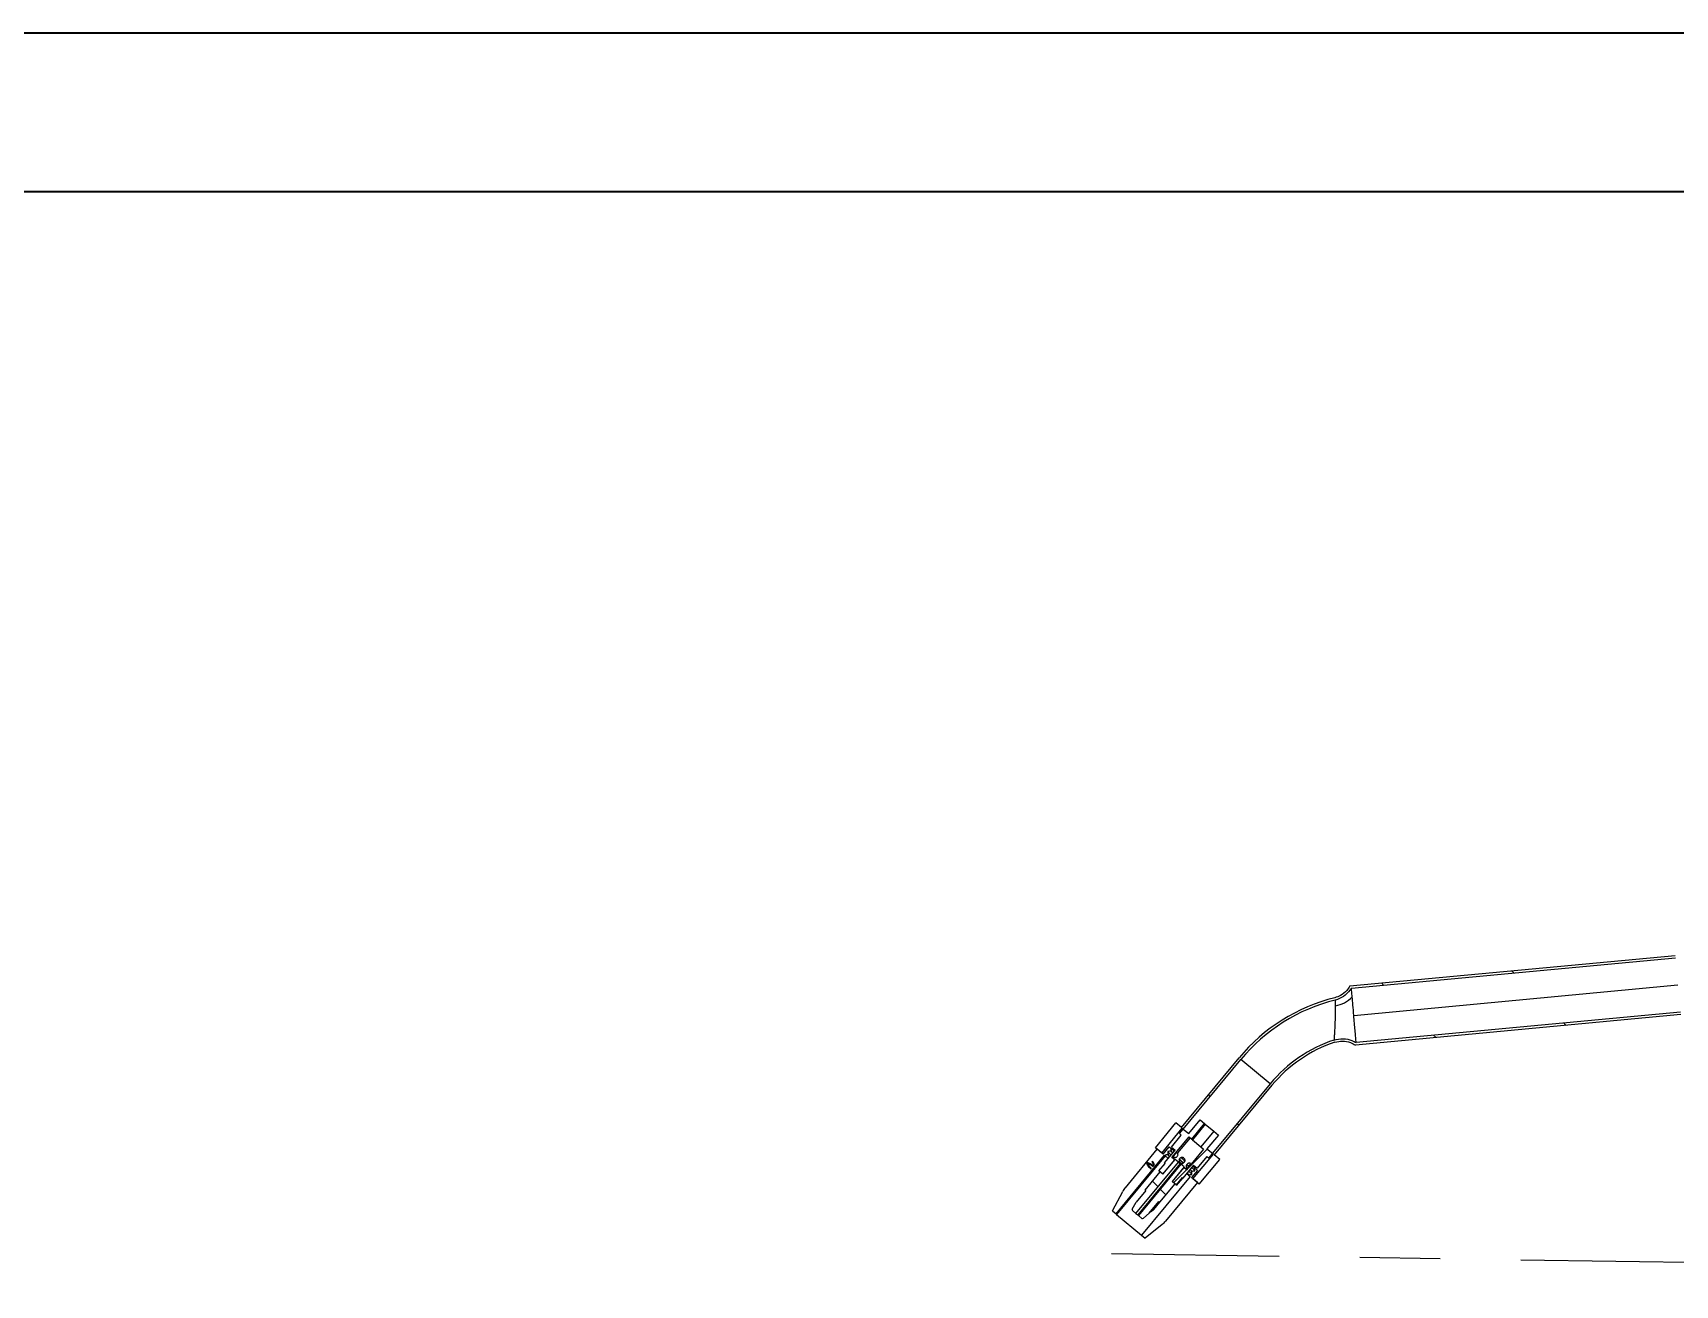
# Model space of a CAD drawing. Header units: millimetres. Extents: x -117 to 822, y -67 to 297.
# Drawn here: x 175.4 to 227.2, y 257.5 to 297 of the extents above; entities that cross this region are included whole.
import ezdxf

# ---------------------------------------------------------------- set-up
doc = ezdxf.new("R2010")
doc.units = ezdxf.units.MM
doc.linetypes.add('CENTERX2', pattern=[20.32, 12.7, -2.54, 2.54, -2.54])
doc.layers.add('KHUNGTEN', color=7, linetype='Continuous', lineweight=35)

msp = doc.modelspace()

# ---------------------------------------------------------------- hatches: boundary and pattern name
at = {"layer": 'KHUNGTEN', "linetype": 'Continuous', "lineweight": 18}
h = msp.add_hatch(dxfattribs=at)
h.set_pattern_fill('ANSI32', color=256, angle=90, style=0)
edge = h.paths.add_edge_path(flags=0)
edge.add_line((210.9774, 261.6769), (211.6234, 262.4565))
edge.add_line((211.6234, 262.4565), (211.6523, 262.4326))
edge.add_line((211.6523, 262.4326), (213.4707, 264.6271))
edge.add_arc((217.811, 261.0307), 5.6367, 103.95804, 140.35432, ccw=False)
edge.add_spline(control_points=[(216.4513, 266.5009), (216.7828, 266.5833), (216.959, 266.8759)], knot_values=[0, 0, 0, 0.9391245, 0.9391245, 0.9391245], weights=[1, 0.9194072, 0.9901878], degree=2, periodic=0)
edge.add_line((216.959, 266.8759), (227.1791, 267.8338))
edge.add_arc((227.1022, 268.6552), 0.825, 275.35432, 314.75489)
edge.add_line((227.683, 268.0693), (228.1783, 268.1157))
edge.add_line((228.1783, 268.1157), (228.1573, 268.3397))
edge.add_line((228.1573, 268.3397), (233.571, 268.8471))
edge.add_line((233.571, 268.8471), (233.5361, 269.2205))
edge.add_line((233.5361, 269.2205), (234.5815, 269.3185))
edge.add_line((234.5815, 269.3185), (234.564, 269.5052))
edge.add_line((234.564, 269.5052), (233.5186, 269.4072))
edge.add_line((233.5186, 269.4072), (233.5291, 269.2952))
edge.add_line((233.5291, 269.2952), (233.417, 269.2847))
edge.add_line((233.417, 269.2847), (233.438, 269.0607))
edge.add_line((233.438, 269.0607), (231.1979, 268.8507))
edge.add_line((231.1979, 268.8507), (231.2119, 268.7013))
edge.add_line((231.2119, 268.7013), (228.0756, 268.4074))
edge.add_line((228.0756, 268.4074), (228.0966, 268.1834))
edge.add_line((228.0966, 268.1834), (227.6486, 268.1414))
edge.add_arc((227.1022, 268.6552), 0.75, 275.35432, 316.76395, ccw=False)
edge.add_line((227.1721, 267.9084), (216.9132, 266.9469))
edge.add_spline(control_points=[(216.9132, 266.9469), (216.7559, 266.6539), (216.4333, 266.5737)], knot_values=[0, 0, 0, 1, 1, 1], weights=[1, 0.9141831, 1], degree=2, periodic=0)
edge.add_arc((217.811, 261.0307), 5.7117, 103.95804, 140.35432)
edge.add_line((213.413, 264.675), (211.5945, 262.4805))
edge.add_line((211.5945, 262.4805), (211.4213, 262.624))
edge.add_line((211.4213, 262.624), (210.7753, 261.8444))
edge.add_line((210.7753, 261.8444), (210.9774, 261.6769))
h = msp.add_hatch(dxfattribs=at)
h.set_pattern_fill('ANSI32', color=256, angle=90, style=0)
edge = h.paths.add_edge_path(flags=0)
edge.add_line((211.9592, 260.8634), (212.1613, 260.6959))
edge.add_line((212.1613, 260.6959), (212.8073, 261.4755))
edge.add_line((212.8073, 261.4755), (212.634, 261.6191))
edge.add_line((212.634, 261.6191), (214.4525, 263.8136))
edge.add_arc((217.811, 261.0307), 4.3617, 108.41484, 140.35432, ccw=False)
edge.add_spline(control_points=[(216.4331, 265.169), (216.7825, 265.2853), (217.0881, 265.0801)], knot_values=[0, 0, 0, 1, 1, 1], weights=[1, 0.8976645, 1], degree=2, periodic=0)
edge.add_line((217.0881, 265.0801), (227.3471, 266.0416))
edge.add_arc((227.4171, 265.2949), 0.75, 53.9447, 95.35432, ccw=False)
edge.add_line((227.8585, 265.9012), (228.3066, 265.9432))
edge.add_line((228.3066, 265.9432), (228.3276, 265.7192))
edge.add_line((228.3276, 265.7192), (231.4638, 266.0131))
edge.add_line((231.4638, 266.0131), (231.4778, 265.8638))
edge.add_line((231.4778, 265.8638), (233.718, 266.0737))
edge.add_line((233.718, 266.0737), (233.739, 265.8497))
edge.add_line((233.739, 265.8497), (233.851, 265.8602))
edge.add_line((233.851, 265.8602), (233.8615, 265.7482))
edge.add_line((233.8615, 265.7482), (234.9069, 265.8462))
edge.add_line((234.9069, 265.8462), (234.6221, 268.8853))
edge.add_line((234.6221, 268.8853), (233.5767, 268.7873))
edge.add_line((233.5767, 268.7873), (233.809, 266.3083))
edge.add_line((233.809, 266.3083), (228.3952, 265.8009))
edge.add_line((228.3952, 265.8009), (228.3742, 266.0249))
edge.add_line((228.3742, 266.0249), (227.879, 265.9785))
edge.add_arc((227.4171, 265.2949), 0.825, 55.95376, 95.35432)
edge.add_line((227.3401, 266.1163), (217.1071, 265.1572))
edge.add_spline(control_points=[(217.1071, 265.1572), (216.7777, 265.3628), (216.4094, 265.2402)], knot_values=[0.037527, 0.037527, 0.037527, 1, 1, 1], weights=[0.9926075, 0.9015049, 1], degree=2, periodic=0)
edge.add_arc((217.811, 261.0307), 4.4367, 108.41484, 140.35432)
edge.add_line((214.3947, 263.8615), (212.5763, 261.667))
edge.add_line((212.5763, 261.667), (212.6052, 261.643))
edge.add_line((212.6052, 261.643), (211.9592, 260.8634))
h = msp.add_hatch(dxfattribs=at)
h.set_pattern_fill('ANSI31', color=256, style=0)
h.paths.add_polyline_path([(211.5904, 262.2404), (211.2794, 261.865), (211.3949, 261.7693), (211.0599, 261.365), (211.0801, 261.3483), (210.8887, 261.1173), (211.0129, 261.0144), (211.3839, 261.4622), (211.2973, 261.534), (211.8354, 262.1834), (211.9221, 262.1117), (212.3288, 262.6025), (212.1844, 262.7222), (211.8255, 262.289), (211.6523, 262.4326), (211.5327, 262.2882)], flags=0)
h = msp.add_hatch(dxfattribs=at)
h.set_pattern_fill('ANSI31', color=256, style=0)
h.paths.add_polyline_path([(211.6374, 260.8865), (211.9724, 261.2908), (212.0879, 261.1951), (212.3989, 261.5704), (212.4567, 261.5226), (212.5763, 261.667), (212.403, 261.8105), (212.7619, 262.2436), (212.6176, 262.3633), (212.2108, 261.8724), (212.2974, 261.8006), (211.7593, 261.1512), (211.6727, 261.223), (211.3016, 260.7751), (211.4258, 260.6722), (211.6172, 260.9032)], flags=0)
h = msp.add_hatch(dxfattribs=at)
h.set_pattern_fill('ANSI32', color=256, style=0)
edge = h.paths.add_edge_path(flags=0)
edge.add_line((211.2121, 261.872), (211.0207, 261.641))
edge.add_line((211.0207, 261.641), (210.833, 261.7965))
edge.add_line((210.833, 261.7965), (209.8276, 260.5832))
edge.add_arc((210.4052, 260.1047), 0.75, 140.35432, 151.66426)
edge.add_line((209.745, 260.4607), (209.4172, 259.8528))
edge.add_line((209.4172, 259.8528), (209.5327, 259.7571))
edge.add_line((209.5327, 259.7571), (211.064, 261.6051))
edge.add_line((211.064, 261.6051), (211.0705, 261.5997))
edge.add_spline(control_points=[(211.0705, 261.5997), (211.0701, 261.6037), (211.0697, 261.6077), (211.0693, 261.6118)], knot_values=[0.0003686, 0.0003686, 0.0003686, 0.0003686, 0.0004169, 0.0004169, 0.0004169, 0.0004169], weights=[1, 1, 1, 1], degree=3, periodic=0)
edge.add_spline(control_points=[(211.0693, 261.6118), (211.086, 261.6131), (211.1028, 261.6145), (211.1195, 261.6159), (211.1285, 261.6166), (211.1374, 261.6174), (211.1464, 261.6181), (211.1554, 261.6188), (211.1643, 261.6196), (211.1733, 261.6203)], knot_values=[0, 0, 0, 0, 0.0002017, 0.0002017, 0.0002017, 0.0003096, 0.0003096, 0.0003096, 0.0004176, 0.0004176, 0.0004176, 0.0004176], weights=[1, 1, 1, 1, 1, 1, 1, 1, 1, 1], degree=3, periodic=0)
edge.add_spline(control_points=[(211.1733, 261.6203), (211.1735, 261.6203), (211.1736, 261.6204), (211.1738, 261.6204), (211.174, 261.6205), (211.1741, 261.6206), (211.1743, 261.6207), (211.1744, 261.6208), (211.1745, 261.6209), (211.1746, 261.621)], knot_values=[0, 0, 0, 0, 0.0000018, 0.0000018, 0.0000018, 0.0000044, 0.0000044, 0.0000044, 0.000006, 0.000006, 0.000006, 0.000006], weights=[1, 1, 1, 1, 1, 1, 1, 1, 1, 1], degree=3, periodic=0)
edge.add_line((211.1746, 261.621), (211.1756, 261.6222))
edge.add_spline(control_points=[(211.1756, 261.6222), (211.1757, 261.6223), (211.1758, 261.6225), (211.1759, 261.6226), (211.176, 261.6228), (211.176, 261.623), (211.176, 261.6232), (211.1761, 261.6233), (211.1761, 261.6235), (211.176, 261.6236)], knot_values=[0, 0, 0, 0, 0.0000019, 0.0000019, 0.0000019, 0.0000044, 0.0000044, 0.0000044, 0.000006, 0.000006, 0.000006, 0.000006], weights=[1, 1, 1, 1, 1, 1, 1, 1, 1, 1], degree=3, periodic=0)
edge.add_spline(control_points=[(211.176, 261.6236), (211.1742, 261.6403), (211.1725, 261.6569), (211.1707, 261.6736), (211.1697, 261.6825), (211.1688, 261.6915), (211.1678, 261.7004), (211.1669, 261.7094), (211.1659, 261.7183), (211.165, 261.7273)], knot_values=[0, 0, 0, 0, 0.000201, 0.000201, 0.000201, 0.0003089, 0.0003089, 0.0003089, 0.0004169, 0.0004169, 0.0004169, 0.0004169], weights=[1, 1, 1, 1, 1, 1, 1, 1, 1, 1], degree=3, periodic=0)
edge.add_spline(control_points=[(211.165, 261.7273), (211.1817, 261.7286), (211.1985, 261.73), (211.2152, 261.7314), (211.2242, 261.7321), (211.2331, 261.7329), (211.2421, 261.7336), (211.2511, 261.7343), (211.26, 261.7351), (211.269, 261.7358)], knot_values=[0, 0, 0, 0, 0.0002017, 0.0002017, 0.0002017, 0.0003096, 0.0003096, 0.0003096, 0.0004176, 0.0004176, 0.0004176, 0.0004176], weights=[1, 1, 1, 1, 1, 1, 1, 1, 1, 1], degree=3, periodic=0)
edge.add_spline(control_points=[(211.269, 261.7358), (211.2692, 261.7358), (211.2694, 261.7358), (211.2695, 261.7359), (211.2697, 261.736), (211.2699, 261.7361), (211.2701, 261.7362), (211.2702, 261.7363), (211.2703, 261.7364), (211.2703, 261.7365)], knot_values=[0, 0, 0, 0, 0.0000018, 0.0000018, 0.0000018, 0.0000044, 0.0000044, 0.0000044, 0.000006, 0.000006, 0.000006, 0.000006], weights=[1, 1, 1, 1, 1, 1, 1, 1, 1, 1], degree=3, periodic=0)
edge.add_line((211.2703, 261.7365), (211.2713, 261.7377))
edge.add_spline(control_points=[(211.2713, 261.7377), (211.2714, 261.7378), (211.2715, 261.738), (211.2716, 261.7381), (211.2717, 261.7383), (211.2717, 261.7385), (211.2717, 261.7387), (211.2717, 261.7389), (211.2717, 261.739), (211.2717, 261.7391)], knot_values=[0, 0, 0, 0, 0.0000019, 0.0000019, 0.0000019, 0.0000044, 0.0000044, 0.0000044, 0.000006, 0.000006, 0.000006, 0.000006], weights=[1, 1, 1, 1, 1, 1, 1, 1, 1, 1], degree=3, periodic=0)
edge.add_spline(control_points=[(211.2717, 261.7391), (211.27, 261.7558), (211.2682, 261.7724), (211.2664, 261.7891), (211.2654, 261.798), (211.2645, 261.807), (211.2635, 261.8159), (211.263, 261.8208), (211.2625, 261.8258), (211.262, 261.8307)], knot_values=[0, 0, 0, 0, 0.000201, 0.000201, 0.000201, 0.0003089, 0.0003089, 0.0003089, 0.0003683, 0.0003683, 0.0003683, 0.0003683], weights=[1, 1, 1, 1, 1, 1, 1, 1, 1, 1], degree=3, periodic=0)
edge.add_line((211.262, 261.8307), (211.2121, 261.872))
h.paths.add_polyline_path([(210.7267, 261.2862), (210.6676, 261.4047), (210.711, 261.3827), (210.747, 261.3107)], flags=0)
edge = h.paths.add_edge_path(flags=0)
edge.add_line((210.6477, 261.1908), (210.6346, 261.1751))
edge.add_spline(control_points=[(210.6346, 261.1751), (210.601, 261.2036), (210.5684, 261.2342), (210.5409, 261.2688), (210.5281, 261.2849), (210.5158, 261.302), (210.5083, 261.3211), (210.5059, 261.3271), (210.504, 261.3334), (210.5034, 261.3398), (210.503, 261.3431), (210.5031, 261.3466), (210.5039, 261.3498), (210.5048, 261.353), (210.5065, 261.3559), (210.5083, 261.3587)], knot_values=[0, 0, 0, 0, 0.0005305, 0.0005305, 0.0005305, 0.000777, 0.000777, 0.000777, 0.0008534, 0.0008534, 0.0008534, 0.0008932, 0.0008932, 0.0008932, 0.0009326, 0.0009326, 0.0009326, 0.0009326], weights=[1, 1, 1, 1, 1, 1, 1, 1, 1, 1, 1, 1, 1, 1, 1, 1], degree=3, periodic=0)
edge.add_spline(control_points=[(210.5083, 261.3587), (210.5103, 261.3608), (210.5125, 261.3628), (210.515, 261.364), (210.5177, 261.3654), (210.5207, 261.3662), (210.5238, 261.3666), (210.5321, 261.3678), (210.5407, 261.3665), (210.5489, 261.3644), (210.5555, 261.3628), (210.562, 261.3606), (210.5683, 261.3581), (210.5847, 261.3519), (210.6005, 261.3441), (210.6157, 261.3354), (210.6465, 261.3178), (210.6752, 261.2965), (210.7026, 261.274)], knot_values=[0, 0, 0, 0, 0.0000343, 0.0000343, 0.0000343, 0.0000707, 0.0000707, 0.0000707, 0.0001727, 0.0001727, 0.0001727, 0.0002548, 0.0002548, 0.0002548, 0.0004659, 0.0004659, 0.0004659, 0.0008941, 0.0008941, 0.0008941, 0.0008941], weights=[1, 1, 1, 1, 1, 1, 1, 1, 1, 1, 1, 1, 1, 1, 1, 1, 1, 1, 1], degree=3, periodic=0)
edge.add_spline(control_points=[(210.7026, 261.274), (210.7054, 261.2717), (210.7081, 261.2694), (210.7109, 261.2671)], knot_values=[0, 0, 0, 0, 0.0000432, 0.0000432, 0.0000432, 0.0000432], weights=[1, 1, 1, 1], degree=3, periodic=0)
edge.add_line((210.7109, 261.2671), (210.6979, 261.2515))
edge.add_spline(control_points=[(210.6979, 261.2515), (210.6832, 261.2634), (210.6682, 261.2751), (210.6524, 261.2856), (210.6364, 261.2963), (210.6196, 261.3061), (210.602, 261.3139), (210.5927, 261.318), (210.5831, 261.3217), (210.573, 261.3231), (210.5702, 261.3235), (210.5673, 261.3237), (210.5645, 261.3233), (210.5625, 261.323), (210.5605, 261.3225), (210.5587, 261.3216), (210.5573, 261.3209), (210.5561, 261.3197), (210.555, 261.3186)], knot_values=[0.0000085, 0.0000085, 0.0000085, 0.0000085, 0.0002363, 0.0002363, 0.0002363, 0.0004679, 0.0004679, 0.0004679, 0.0005897, 0.0005897, 0.0005897, 0.0006237, 0.0006237, 0.0006237, 0.0006476, 0.0006476, 0.0006476, 0.0006664, 0.0006664, 0.0006664, 0.0006664], weights=[1, 1, 1, 1, 1, 1, 1, 1, 1, 1, 1, 1, 1, 1, 1, 1, 1, 1, 1], degree=3, periodic=0)
edge.add_spline(control_points=[(210.555, 261.3186), (210.5543, 261.3176), (210.5536, 261.3165), (210.5531, 261.3154), (210.5526, 261.3141), (210.5523, 261.3126), (210.5522, 261.3112), (210.5519, 261.3081), (210.5524, 261.305), (210.5532, 261.3021), (210.554, 261.2992), (210.5551, 261.2963), (210.5563, 261.2936), (210.5656, 261.273), (210.5807, 261.2553), (210.596, 261.2388), (210.6113, 261.2223), (210.628, 261.2073), (210.6451, 261.1928)], knot_values=[0, 0, 0, 0, 0.0000149, 0.0000149, 0.0000149, 0.0000323, 0.0000323, 0.0000323, 0.0000696, 0.0000696, 0.0000696, 0.0001062, 0.0001062, 0.0001062, 0.0003843, 0.0003843, 0.0003843, 0.0006593, 0.0006593, 0.0006593, 0.0006593], weights=[1, 1, 1, 1, 1, 1, 1, 1, 1, 1, 1, 1, 1, 1, 1, 1, 1, 1, 1], degree=3, periodic=0)
edge.add_spline(control_points=[(210.6451, 261.1928), (210.646, 261.1921), (210.6468, 261.1915), (210.6477, 261.1908)], knot_values=[0, 0, 0, 0, 0.0000129, 0.0000129, 0.0000129, 0.0000129], weights=[1, 1, 1, 1], degree=3, periodic=0)
h = msp.add_hatch(dxfattribs=at)
h.set_pattern_fill('ANSI31', color=256, angle=90, style=0)
edge = h.paths.add_edge_path(flags=0)
edge.add_line((210.0514, 259.8631), (210.1625, 259.771))
edge.add_line((210.1625, 259.771), (211.5024, 261.388))
edge.add_line((211.5024, 261.388), (211.3957, 261.4764))
edge.add_line((211.3957, 261.4764), (211.0129, 261.0144))
edge.add_line((211.0129, 261.0144), (210.9262, 261.0862))
edge.add_line((210.9262, 261.0862), (210.4477, 260.5087))
edge.add_line((210.4477, 260.5087), (210.4706, 260.4897))
edge.add_line((210.4706, 260.4897), (210.1655, 260.1216))
edge.add_line((210.1655, 260.1216), (210.0429, 259.9108))
edge.add_arc((210.0753, 259.8919), 0.0375, 149.81665, 230.35432)
h = msp.add_hatch(dxfattribs=at)
h.set_pattern_fill('ANSI31', color=256, angle=90, style=0)
edge = h.paths.add_edge_path(flags=0)
edge.add_line((210.9097, 260.1259), (211.3882, 260.7034))
edge.add_line((211.3882, 260.7034), (211.3016, 260.7751))
edge.add_line((211.3016, 260.7751), (211.6844, 261.2371))
edge.add_line((211.6844, 261.2371), (211.5778, 261.3255))
edge.add_line((211.5778, 261.3255), (210.2379, 259.7085))
edge.add_line((210.2379, 259.7085), (210.349, 259.6165))
edge.add_arc((210.3729, 259.6453), 0.0375, 230.35432, 310.892)
edge.add_line((210.3974, 259.617), (210.5818, 259.7767))
edge.add_line((210.5818, 259.7767), (210.8869, 260.1448))
edge.add_line((210.8869, 260.1448), (210.9097, 260.1259))
h = msp.add_hatch(dxfattribs=at)
h.set_pattern_fill('ANSI32', color=256, style=0)
edge = h.paths.add_edge_path(flags=0)
edge.add_line((211.9158, 260.8993), (212.1073, 261.1303))
edge.add_line((212.1073, 261.1303), (212.0117, 261.2095))
edge.add_spline(control_points=[(212.0117, 261.2095), (212.0131, 261.1958), (212.0146, 261.1821), (212.016, 261.1685), (212.0169, 261.1595), (212.0179, 261.1506), (212.0188, 261.1416), (212.0198, 261.1327), (212.0207, 261.1237), (212.0216, 261.1148)], knot_values=[0.000037, 0.000037, 0.000037, 0.000037, 0.0002017, 0.0002017, 0.0002017, 0.0003096, 0.0003096, 0.0003096, 0.0004176, 0.0004176, 0.0004176, 0.0004176], weights=[1, 1, 1, 1, 1, 1, 1, 1, 1, 1], degree=3, periodic=0)
edge.add_spline(control_points=[(212.0216, 261.1148), (212.0049, 261.1135), (211.9882, 261.1121), (211.9716, 261.1108), (211.9626, 261.11), (211.9536, 261.1093), (211.9447, 261.1086), (211.9357, 261.1079), (211.9267, 261.1071), (211.9178, 261.1064)], knot_values=[0, 0, 0, 0, 0.000201, 0.000201, 0.000201, 0.0003089, 0.0003089, 0.0003089, 0.0004169, 0.0004169, 0.0004169, 0.0004169], weights=[1, 1, 1, 1, 1, 1, 1, 1, 1, 1], degree=3, periodic=0)
edge.add_spline(control_points=[(211.9178, 261.1064), (211.9176, 261.1064), (211.9174, 261.1064), (211.9173, 261.1063), (211.9171, 261.1063), (211.9169, 261.1061), (211.9167, 261.106), (211.9166, 261.1059), (211.9165, 261.1058), (211.9165, 261.1057)], knot_values=[0.0000003, 0.0000003, 0.0000003, 0.0000003, 0.0000019, 0.0000019, 0.0000019, 0.0000044, 0.0000044, 0.0000044, 0.000006, 0.000006, 0.000006, 0.000006], weights=[1, 1, 1, 1, 1, 1, 1, 1, 1, 1], degree=3, periodic=0)
edge.add_line((211.9165, 261.1057), (211.9155, 261.1045))
edge.add_spline(control_points=[(211.9155, 261.1045), (211.9153, 261.1044), (211.9153, 261.1043), (211.9152, 261.1041), (211.9151, 261.1039), (211.915, 261.1037), (211.915, 261.1035), (211.915, 261.1034), (211.915, 261.1033), (211.915, 261.1031)], knot_values=[0, 0, 0, 0, 0.0000018, 0.0000018, 0.0000018, 0.0000044, 0.0000044, 0.0000044, 0.000006, 0.000006, 0.000006, 0.000006], weights=[1, 1, 1, 1, 1, 1, 1, 1, 1, 1], degree=3, periodic=0)
edge.add_spline(control_points=[(211.915, 261.1031), (211.9168, 261.0864), (211.9185, 261.0697), (211.9203, 261.053), (211.9212, 261.044), (211.9222, 261.0351), (211.9231, 261.0261), (211.924, 261.0172), (211.925, 261.0082), (211.9259, 260.9993)], knot_values=[0, 0, 0, 0, 0.0002017, 0.0002017, 0.0002017, 0.0003096, 0.0003096, 0.0003096, 0.0004176, 0.0004176, 0.0004176, 0.0004176], weights=[1, 1, 1, 1, 1, 1, 1, 1, 1, 1], degree=3, periodic=0)
edge.add_spline(control_points=[(211.9259, 260.9993), (211.9092, 260.998), (211.8925, 260.9966), (211.8758, 260.9953), (211.8669, 260.9945), (211.8579, 260.9938), (211.8489, 260.9931), (211.84, 260.9924), (211.831, 260.9916), (211.8221, 260.9909)], knot_values=[0, 0, 0, 0, 0.000201, 0.000201, 0.000201, 0.0003089, 0.0003089, 0.0003089, 0.0004169, 0.0004169, 0.0004169, 0.0004169], weights=[1, 1, 1, 1, 1, 1, 1, 1, 1, 1], degree=3, periodic=0)
edge.add_spline(control_points=[(211.8221, 260.9909), (211.8219, 260.9909), (211.8217, 260.9909), (211.8216, 260.9908), (211.8214, 260.9907), (211.8212, 260.9906), (211.821, 260.9905), (211.8209, 260.9904), (211.8208, 260.9903), (211.8208, 260.9902)], knot_values=[0, 0, 0, 0, 0.0000019, 0.0000019, 0.0000019, 0.0000044, 0.0000044, 0.0000044, 0.000006, 0.000006, 0.000006, 0.000006], weights=[1, 1, 1, 1, 1, 1, 1, 1, 1, 1], degree=3, periodic=0)
edge.add_line((211.8208, 260.9902), (211.8198, 260.989))
edge.add_spline(control_points=[(211.8198, 260.989), (211.8196, 260.9889), (211.8196, 260.9888), (211.8195, 260.9886), (211.8194, 260.9884), (211.8193, 260.9882), (211.8193, 260.988), (211.8193, 260.9879), (211.8193, 260.9878), (211.8193, 260.9876)], knot_values=[0, 0, 0, 0, 0.0000018, 0.0000018, 0.0000018, 0.0000044, 0.0000044, 0.0000044, 0.000006, 0.000006, 0.000006, 0.000006], weights=[1, 1, 1, 1, 1, 1, 1, 1, 1, 1], degree=3, periodic=0)
edge.add_spline(control_points=[(211.8193, 260.9876), (211.8196, 260.9846), (211.82, 260.9815), (211.8203, 260.9784)], knot_values=[0, 0, 0, 0, 0.000037, 0.000037, 0.000037, 0.000037], weights=[1, 1, 1, 1], degree=3, periodic=0)
edge.add_line((211.8203, 260.9784), (211.8725, 260.9352))
edge.add_line((211.8725, 260.9352), (210.3412, 259.0872))
edge.add_line((210.3412, 259.0872), (210.4567, 258.9915))
edge.add_line((210.4567, 258.9915), (210.9931, 259.4265))
edge.add_arc((210.5207, 260.009), 0.75, 309.04439, 320.35432)
edge.add_line((211.0982, 259.5304), (212.1035, 260.7438))
edge.add_line((212.1035, 260.7438), (211.9158, 260.8993))

# ---------------------------------------------------------------- linework, layer by layer
at = {"color": 7, "linetype": 'Continuous', "lineweight": 25}
for p, q in [((216.9132, 266.9469), (227.1721, 267.9084)), ((216.9589, 266.8759), (227.1791, 267.8338)), ((217.0343, 266.0167), (227.2596, 266.975)), ((227.3471, 266.0416), (217.0881, 265.0801)), ((227.3401, 266.1163), (217.1071, 265.1572)), ((211.5945, 262.4805), (213.413, 264.675)), ((211.6523, 262.4326), (213.4707, 264.6271)), ((214.3947, 263.8615), (213.4707, 264.6271)), ((214.3947, 263.8615), (212.5763, 261.667)), ((214.4525, 263.8136), (212.634, 261.6191)), ((211.8255, 262.289), (212.1844, 262.7222)), ((212.1844, 262.7222), (212.3288, 262.6025)), ((210.7753, 261.8444), (211.4213, 262.624)), ((210.9774, 261.6769), (211.6234, 262.4565)), ((211.2794, 261.865), (211.5904, 262.2404)), ((211.2973, 261.534), (211.8354, 262.1834)), ((211.5945, 262.4805), (211.4213, 262.624)), ((211.5327, 262.2882), (211.6523, 262.4326)), ((211.5327, 262.2882), (211.5904, 262.2404)), ((211.6234, 262.4565), (211.6523, 262.4326)), ((211.6523, 262.4326), (211.8255, 262.289)), ((211.8354, 262.1834), (211.9221, 262.1117)), ((211.9221, 262.1117), (212.3288, 262.6025)), ((212.349, 262.5858), (211.9423, 262.0949)), ((212.6176, 262.3633), (212.2108, 261.8724)), ((212.3288, 262.6025), (212.349, 262.5858)), ((212.349, 262.5858), (212.6176, 262.3633)), ((212.7619, 262.2436), (212.403, 261.8105)), ((212.6176, 262.3633), (212.7619, 262.2436)), ((209.8276, 260.5832), (210.833, 261.7965)), ((210.9774, 261.6769), (210.7753, 261.8444)), ((211.0207, 261.641), (210.833, 261.7965)), ((211.0207, 261.641), (211.2121, 261.872)), ((211.0599, 261.365), (211.3949, 261.7693)), ((211.2121, 261.872), (211.262, 261.8307)), ((211.2806, 261.8153), (211.262, 261.8307)), ((211.2703, 261.7365), (211.2713, 261.7377)), ((211.2703, 261.7365), (211.2806, 261.7189)), ((211.2816, 261.7201), (211.2713, 261.7377)), ((211.2794, 261.865), (211.3949, 261.7693)), ((211.2816, 261.7201), (211.2806, 261.7189)), ((211.8678, 262.1567), (211.475, 261.6827)), ((212.2974, 261.8006), (211.7593, 261.1512)), ((211.9221, 262.1117), (211.9423, 262.0949)), ((211.9423, 262.0949), (212.2108, 261.8724)), ((211.9592, 260.8634), (212.6052, 261.643)), ((212.2108, 261.8724), (212.2974, 261.8006)), ((212.403, 261.8105), (212.5763, 261.667)), ((212.5763, 261.667), (212.4567, 261.5226)), ((212.5763, 261.667), (212.6052, 261.643)), ((209.5327, 259.7571), (211.064, 261.6051)), ((211.0813, 261.5908), (209.55, 259.7428)), ((210.1625, 259.771), (211.5024, 261.388)), ((211.5593, 261.3408), (210.2194, 259.7238)), ((211.5778, 261.3255), (210.2379, 259.7085)), ((210.555, 261.3186), (210.5078, 261.3577)), ((210.6451, 261.1928), (210.5275, 261.2903)), ((210.698, 261.2515), (210.5705, 261.3571)), ((210.6346, 261.1751), (210.6477, 261.1908)), ((210.6477, 261.1908), (210.6451, 261.1928)), ((210.711, 261.3827), (210.6676, 261.4047)), ((210.6676, 261.4047), (210.7267, 261.2862)), ((210.7099, 261.2655), (210.6825, 261.2883)), ((210.6979, 261.2515), (210.7109, 261.2671)), ((210.7109, 261.2671), (210.7026, 261.274)), ((210.747, 261.3107), (210.711, 261.3827)), ((210.7267, 261.2862), (210.747, 261.3107)), ((210.8887, 261.1173), (211.0801, 261.3483)), ((211.0129, 261.0144), (211.3957, 261.4764)), ((211.0129, 261.0144), (211.3839, 261.4622)), ((211.0801, 261.3483), (211.0599, 261.365)), ((211.064, 261.6051), (211.0705, 261.5997)), ((211.0693, 261.6118), (211.0705, 261.5997)), ((211.0693, 261.6118), (211.0882, 261.5854)), ((211.0705, 261.5997), (211.0881, 261.5852)), ((211.0882, 261.5852), (211.0905, 261.5832)), ((211.1746, 261.621), (211.1756, 261.6222)), ((211.1746, 261.621), (211.1849, 261.6034)), ((211.1859, 261.6046), (211.1756, 261.6222)), ((211.1859, 261.6046), (211.1849, 261.6034)), ((211.3839, 261.4622), (211.2973, 261.534)), ((211.6844, 261.2371), (211.3016, 260.7751)), ((211.6727, 261.223), (211.3016, 260.7751)), ((211.3554, 261.5383), (211.3296, 261.5072)), ((211.5024, 261.388), (211.3957, 261.4764)), ((211.5024, 261.388), (211.5593, 261.3408)), ((211.5443, 261.5036), (211.545, 261.503)), ((211.5593, 261.3408), (211.5778, 261.3255)), ((211.6844, 261.2371), (211.5778, 261.3255)), ((211.9724, 261.2908), (211.6374, 260.8865)), ((211.7593, 261.1512), (211.6727, 261.223)), ((211.7699, 261.3167), (211.8223, 261.2732)), ((212.1073, 261.1303), (211.9158, 260.8993)), ((211.9724, 261.2908), (212.0879, 261.1951)), ((212.0117, 261.2095), (212.1073, 261.1303)), ((212.3989, 261.5704), (212.0879, 261.1951)), ((212.1613, 260.6959), (212.8073, 261.4755)), ((212.3989, 261.5704), (212.4567, 261.5226)), ((212.8073, 261.4755), (212.634, 261.6191)), ((211.8725, 260.9352), (210.3412, 259.0872)), ((210.4477, 260.5087), (210.9262, 261.0862)), ((211.0129, 261.0144), (210.8887, 261.1173)), ((211.3882, 260.7034), (210.9097, 260.1259)), ((211.0129, 261.0144), (210.9262, 261.0862)), ((212.1035, 260.7438), (211.0982, 259.5304)), ((211.3882, 260.7034), (211.3016, 260.7751)), ((211.4258, 260.6722), (211.3016, 260.7751)), ((211.6172, 260.9032), (211.4258, 260.6722)), ((211.4443, 260.6569), (211.4258, 260.6722)), ((211.4443, 260.6569), (211.6357, 260.8879)), ((211.6374, 260.8865), (211.6172, 260.9032)), ((211.8203, 260.9784), (211.8193, 260.9876)), ((211.8208, 260.9902), (211.8198, 260.989)), ((211.8203, 260.9784), (211.8725, 260.9352)), ((211.9165, 261.1057), (211.9155, 261.1045)), ((212.1035, 260.7438), (211.9158, 260.8993)), ((212.1613, 260.6959), (211.9592, 260.8634)), ((209.4172, 259.8528), (209.745, 260.4607)), ((210.0429, 259.9108), (210.1655, 260.1216)), ((210.4706, 260.4897), (210.1655, 260.1216)), ((210.4706, 260.4897), (210.4477, 260.5087)), ((210.5818, 259.7767), (210.8869, 260.1448)), ((210.7149, 259.8976), (210.9063, 260.1286)), ((210.9075, 260.1277), (210.716, 259.8967)), ((210.8869, 260.1448), (210.9097, 260.1259)), ((209.4172, 259.8528), (209.5327, 259.7571)), ((209.5327, 259.7571), (209.55, 259.7428)), ((209.55, 259.7428), (210.3412, 259.0872)), ((210.0514, 259.8631), (210.1625, 259.771)), ((210.1625, 259.771), (210.2194, 259.7238)), ((210.2194, 259.7238), (210.2379, 259.7085)), ((210.2379, 259.7085), (210.349, 259.6165)), ((210.5818, 259.7767), (210.3974, 259.617)), ((210.652, 259.8388), (210.5818, 259.7767)), ((210.652, 259.8388), (210.7149, 259.8976)), ((210.7149, 259.8976), (210.716, 259.8967)), ((210.3412, 259.0872), (210.4567, 258.9915)), ((210.9931, 259.4265), (210.4567, 258.9915))]:
    msp.add_line(p, q, dxfattribs=at)
at = {"color": 8, "linetype": 'Continuous', "lineweight": 25}
for p, q in [((211.2806, 261.7189), (211.3195, 261.6784)), ((211.3206, 261.6796), (211.2816, 261.7201)), ((211.1849, 261.6034), (211.2238, 261.5629)), ((211.2249, 261.5641), (211.1859, 261.6046))]:
    msp.add_line(p, q, dxfattribs=at)
at = {"color": 7, "linetype": 'CENTERX2'}
msp.add_line((275.6351, 257.5101), (209.3924, 258.4938), dxfattribs=at)
at = {"color": 7, "linetype": 'Continuous', "lineweight": 25, "flags": 128}
for points in [[(211.165, 261.7273), (211.1678, 261.7004), (211.1707, 261.6736), (211.176, 261.6236)], [(211.262, 261.8307), (211.2635, 261.8159), (211.2664, 261.7891), (211.2717, 261.7391)], [(212.0216, 261.1148), (212.0188, 261.1416), (212.016, 261.1685), (212.0117, 261.2094)], [(211.8221, 260.9909), (211.8489, 260.9931), (211.8758, 260.9953), (211.9259, 260.9993)], [(211.9259, 260.9993), (211.9231, 261.0261), (211.9203, 261.053), (211.915, 261.1031)], [(211.9178, 261.1064), (211.9447, 261.1086), (211.9716, 261.1108), (212.0216, 261.1148)]]:
    msp.add_lwpolyline(points, dxfattribs=at)
at = {"color": 7, "linetype": 'Continuous', "lineweight": 25}
for centre, radius, start, end in [((217.811, 261.0307), 5.7117, 103.95804, 140.35432), ((217.811, 261.0307), 5.6367, 103.95804, 140.35432), ((216.2902, 267.2732), 0.9668, 279.56204, 315.81306), ((217.811, 261.0307), 4.4367, 108.41484, 140.35432), ((217.811, 261.0307), 4.3617, 108.41484, 140.35432), ((210.4052, 260.1047), 0.75, 140.35432, 151.66426), ((210.0753, 259.8919), 0.0375, 149.81665, 230.35432), ((210.3729, 259.6453), 0.0375, 230.35432, 310.892), ((210.5207, 260.009), 0.75, 309.04439, 320.35432)]:
    msp.add_arc(centre, radius, start, end, dxfattribs=at)
for points, knots in [([(216.9132, 266.9469), (216.8821, 266.8977), (216.8061, 266.7774), (216.6386, 266.6425), (216.496, 266.5947), (216.4333, 266.5737)], [0, 0, 0, 0, 0.279268, 0.6829731, 1, 1, 1, 1]), ([(216.959, 266.8759), (216.8987, 266.7961), (216.7821, 266.6419), (216.5853, 266.5382), (216.4739, 266.5072), (216.4513, 266.5009)], [0, 0, 0, 0, 0.4612597, 0.8909542, 1, 1, 1, 1]), ([(216.9834, 266.5993), (216.9786, 266.6546), (216.9687, 266.766), (216.9605, 266.8589), (216.9594, 266.8705), (216.9589, 266.8759)], [0, 0, 0, 0, 0.3460701, 0.6968738, 1, 1, 1, 1]), ([(216.4508, 266.3198), (216.4504, 266.2739), (216.4495, 266.1792), (216.4465, 266.0025), (216.4414, 265.8173), (216.4344, 265.6381), (216.4261, 265.4767), (216.4177, 265.3474), (216.4109, 265.2578), (216.4099, 265.2461), (216.4094, 265.2402)], [0, 0, 0, 0, 0.1215643, 0.2502655, 0.3753625, 0.500416, 0.6253695, 0.7502766, 0.8751598, 1, 1, 1, 1]), ([(216.4513, 266.5009), (216.4513, 266.4986), (216.4513, 266.4938), (216.4513, 266.4468), (216.451, 266.3707), (216.4508, 266.3198)], [0, 0, 0, 0, 0.2482962, 0.4977943, 1, 1, 1, 1]), ([(217.0343, 266.0167), (217.0245, 266.1291), (217.0058, 266.345), (216.9907, 266.517), (216.9834, 266.5993)], [0, 0, 0, 0, 0.5210777, 1, 1, 1, 1]), ([(217.1071, 265.1572), (217.107, 265.159), (217.1065, 265.1641), (217.1017, 265.2218), (217.0909, 265.3509), (217.0752, 265.5389), (217.0557, 265.7684), (217.0414, 265.9339), (217.0343, 266.0167)], [0, 0, 0, 0, 0.0911419, 0.2647223, 0.4438402, 0.6322606, 0.8161306, 1, 1, 1, 1]), ([(216.4094, 265.2402), (216.5074, 265.2616), (216.6964, 265.3028), (216.9399, 265.249), (217.0639, 265.1809), (217.107, 265.1573)], [0, 0, 0, 0, 0.4125709, 0.796011, 1, 1, 1, 1]), ([(216.4331, 265.169), (216.5156, 265.1876), (216.6806, 265.2248), (216.9118, 265.1808), (217.0365, 265.1096), (217.0881, 265.0801)], [0, 0, 0, 0, 0.369404, 0.738808, 1, 1, 1, 1]), ([(211.269, 261.7358), (211.26, 261.7351), (211.2421, 261.7336), (211.2074, 261.7307), (211.1817, 261.7286), (211.165, 261.7273)], [0, 0, 0, 0, 0.2584947, 0.5169895, 1, 1, 1, 1]), ([(211.165, 261.7273), (211.1688, 261.7205), (211.1768, 261.7063), (211.2225, 261.6602), (211.2662, 261.6197), (211.2689, 261.6172)], [0, 0, 0, 0, 0.45614239, 0.96679491, 1, 1, 1, 1]), ([(211.2703, 261.7365), (211.2702, 261.7364), (211.27, 261.7361), (211.2696, 261.7359), (211.2692, 261.7358), (211.269, 261.7358)], [0, 0, 0, 0, 0.26744528, 0.69066605, 1, 1, 1, 1]), ([(211.2717, 261.7391), (211.2717, 261.739), (211.2718, 261.7386), (211.2716, 261.7381), (211.2714, 261.7378), (211.2713, 261.7377)], [0, 0, 0, 0, 0.2675965, 0.689537, 1, 1, 1, 1]), ([(211.2806, 261.8153), (211.2992, 261.7958), (211.3187, 261.7752), (211.3623, 261.7348), (211.3646, 261.7327)], [0, 0, 0, 0, 0.94716741, 1, 1, 1, 1]), ([(211.475, 261.6827), (211.4704, 261.6851), (211.463, 261.6891), (211.4493, 261.6862), (211.4365, 261.6797), (211.4226, 261.6692), (211.4063, 261.6539), (211.3882, 261.6329), (211.371, 261.6113), (211.359, 261.5924), (211.3512, 261.5768), (211.3472, 261.563), (211.3469, 261.5489), (211.3521, 261.5424), (211.3554, 261.5383)], [0, 0, 0, 0, 0.1082741, 0.1749575, 0.2499575, 0.3264936, 0.3937032, 0.4999975, 0.6062395, 0.6734232, 0.7499336, 0.8249792, 0.8916961, 1, 1, 1, 1]), ([(211.3709, 261.7404), (211.3667, 261.7439), (211.3567, 261.7522), (211.3512, 261.7568), (211.348, 261.7594)], [0, 0, 0, 0, 0.4187798, 1, 1, 1, 1]), ([(211.3554, 261.5383), (211.3606, 261.5354), (211.3689, 261.5307), (211.3867, 261.5303), (211.4038, 261.5332), (211.422, 261.5401), (211.4423, 261.5521), (211.4632, 261.5707), (211.4776, 261.5947), (211.4857, 261.6169), (211.4891, 261.6361), (211.4888, 261.6535), (211.4851, 261.6709), (211.4789, 261.6782), (211.475, 261.6827)], [0, 0, 0, 0, 0.1083088, 0.1750335, 0.2500906, 0.3265252, 0.3936544, 0.4998518, 0.6062099, 0.6734999, 0.7501487, 0.8251021, 0.8917522, 1, 1, 1, 1]), ([(210.4854, 261.3763), (210.4836, 261.3741), (210.4801, 261.3699), (210.4753, 261.3639), (210.471, 261.3584), (210.4663, 261.3522), (210.4622, 261.3462), (210.4623, 261.3449), (210.4623, 261.3443)], [0, 0, 0, 0, 0.1280928, 0.2502279, 0.3724758, 0.500891, 0.75034, 1, 1, 1, 1]), ([(210.5128, 261.4049), (210.512, 261.4048), (210.5107, 261.4046), (210.5057, 261.3997), (210.5005, 261.394), (210.4959, 261.3887), (210.4908, 261.3827), (210.4872, 261.3785), (210.4854, 261.3763)], [0, 0, 0, 0, 0.2591102, 0.4971104, 0.6284597, 0.7517927, 0.8734438, 1, 1, 1, 1]), ([(210.5083, 261.3587), (210.5065, 261.3558), (210.5031, 261.35), (210.503, 261.3365), (210.512, 261.3073), (210.5538, 261.2481), (210.6019, 261.2047), (210.6347, 261.175)], [0, 0, 0, 0, 0.0425253, 0.0855869, 0.1681729, 0.4320739, 1, 1, 1, 1]), ([(210.7026, 261.274), (210.6745, 261.2958), (210.6326, 261.3284), (210.5785, 261.355), (210.5476, 261.3654), (210.5291, 261.3683), (210.5148, 261.3648), (210.5104, 261.3607), (210.5083, 261.3587)], [0, 0, 0, 0, 0.47852167, 0.71495354, 0.80701374, 0.920376, 0.96145315, 1, 1, 1, 1]), ([(210.6451, 261.1928), (210.6285, 261.2077), (210.595, 261.2375), (210.5632, 261.2752), (210.5529, 261.302), (210.5517, 261.3096), (210.5528, 261.3153), (210.5543, 261.3176), (210.555, 261.3186)], [0, 0, 0, 0, 0.4172855, 0.8370986, 0.8933548, 0.9500913, 0.9769117, 1, 1, 1, 1]), ([(210.555, 261.3186), (210.5562, 261.3197), (210.5588, 261.3222), (210.5654, 261.3237), (210.5803, 261.3229), (210.6109, 261.3109), (210.6529, 261.287), (210.683, 261.2632), (210.698, 261.2515)], [0, 0, 0, 0, 0.02882323, 0.06542033, 0.11748067, 0.30202701, 0.65362511, 1, 1, 1, 1]), ([(211.1733, 261.6203), (211.1643, 261.6196), (211.1464, 261.6181), (211.1117, 261.6152), (211.086, 261.6131), (211.0693, 261.6118)], [0, 0, 0, 0, 0.2584947, 0.5169895, 1, 1, 1, 1]), ([(211.0905, 261.5832), (211.1113, 261.5659), (211.1338, 261.5473), (211.1762, 261.5122), (211.1795, 261.5094)], [0, 0, 0, 0, 0.921843, 1, 1, 1, 1]), ([(211.1746, 261.621), (211.1745, 261.6209), (211.1743, 261.6207), (211.1738, 261.6204), (211.1735, 261.6204), (211.1733, 261.6203)], [0, 0, 0, 0, 0.2674348, 0.6906001, 1, 1, 1, 1]), ([(211.176, 261.6236), (211.176, 261.6235), (211.1761, 261.6231), (211.1759, 261.6226), (211.1757, 261.6223), (211.1756, 261.6222)], [0, 0, 0, 0, 0.2676069, 0.6895631, 1, 1, 1, 1]), ([(211.5443, 261.5036), (211.5384, 261.4948), (211.5287, 261.4806), (211.5229, 261.4565), (211.5223, 261.435), (211.5268, 261.414), (211.5371, 261.3917), (211.5556, 261.37), (211.5803, 261.3559), (211.6041, 261.35), (211.6255, 261.3495), (211.6464, 261.3541), (211.669, 261.3643), (211.6812, 261.3765), (211.6887, 261.3839)], [0, 0, 0, 0, 0.1062647, 0.1734556, 0.2499706, 0.3249901, 0.3916928, 0.5000045, 0.6082531, 0.6749297, 0.7499268, 0.8264888, 0.8937126, 1, 1, 1, 1]), ([(211.545, 261.503), (211.5414, 261.4981), (211.5341, 261.4881), (211.5249, 261.4652), (211.5214, 261.4343), (211.5305, 261.4041), (211.5442, 261.3839), (211.5524, 261.3743), (211.5575, 261.3709), (211.5575, 261.3709)], [0, 0, 0, 0, 0.1238799, 0.2500029, 0.4996629, 0.7490675, 0.8752417, 0.9998089, 1, 1, 1, 1]), ([(211.6887, 261.3839), (211.6946, 261.3927), (211.7043, 261.4069), (211.7101, 261.431), (211.7108, 261.4524), (211.7063, 261.4733), (211.6961, 261.4956), (211.6777, 261.5172), (211.6529, 261.5314), (211.629, 261.5374), (211.6075, 261.5379), (211.5866, 261.5333), (211.564, 261.5232), (211.5518, 261.511), (211.5443, 261.5036)], [0, 0, 0, 0, 0.10629545, 0.17352753, 0.25010059, 0.32502314, 0.39164783, 0.4998607, 0.60822989, 0.67501052, 0.7501406, 0.82660697, 0.89376311, 1, 1, 1, 1]), ([(211.6771, 261.5153), (211.6722, 261.5189), (211.6623, 261.5262), (211.6394, 261.5354), (211.6082, 261.539), (211.5783, 261.5297), (211.5576, 261.5164), (211.5492, 261.5074), (211.545, 261.503)], [0, 0, 0, 0, 0.1238442, 0.2499737, 0.500179, 0.7501792, 0.8760234, 1, 1, 1, 1]), ([(211.5854, 261.5295), (211.5992, 261.517), (211.6408, 261.4791), (211.6834, 261.4403), (211.7118, 261.4144)], [0, 0, 0, 0, 0.33118207, 1, 1, 1, 1]), ([(211.7699, 261.3167), (211.7638, 261.308), (211.754, 261.2939), (211.746, 261.2716), (211.7424, 261.2527), (211.7425, 261.2353), (211.746, 261.2186), (211.7548, 261.2049), (211.7671, 261.2011), (211.7803, 261.204), (211.793, 261.2108), (211.8065, 261.2215), (211.8227, 261.2369), (211.8338, 261.25), (211.8406, 261.2581)], [0, 0, 0, 0, 0.10626468, 0.17345565, 0.24997065, 0.32499012, 0.39169283, 0.50000447, 0.60825314, 0.6749297, 0.74992683, 0.8264888, 0.89371259, 1, 1, 1, 1]), ([(211.8406, 261.2581), (211.8472, 261.2662), (211.858, 261.2795), (211.8702, 261.2983), (211.8782, 261.3136), (211.8825, 261.3273), (211.8829, 261.3408), (211.8768, 261.3522), (211.8618, 261.3583), (211.8447, 261.3587), (211.8276, 261.3555), (211.8097, 261.3484), (211.7893, 261.3365), (211.7772, 261.3242), (211.7699, 261.3167)], [0, 0, 0, 0, 0.1062955, 0.1735275, 0.2501006, 0.3250231, 0.3916478, 0.4998607, 0.6082299, 0.6750105, 0.7501406, 0.826607, 0.8937631, 1, 1, 1, 1]), ([(211.8223, 261.2732), (211.8187, 261.2684), (211.8113, 261.2586), (211.8031, 261.2436), (211.8009, 261.2342), (211.7999, 261.2301)], [0, 0, 0, 0, 0.3584317, 0.7233532, 1, 1, 1, 1]), ([(211.8863, 261.3133), (211.8839, 261.3131), (211.8725, 261.312), (211.8536, 261.3013), (211.8346, 261.2869), (211.8264, 261.2778), (211.8223, 261.2732)], [0, 0, 0, 0, 0.1196277, 0.5599719, 0.7816307, 1, 1, 1, 1]), ([(211.9177, 261.2247), (211.9469, 261.197), (211.9972, 261.1493), (212.0064, 261.1357), (212.0103, 261.13)], [0, 0, 0, 0, 0.5803276, 1, 1, 1, 1]), ([(212.0117, 261.2095), (212.012, 261.2093), (212.0126, 261.2087), (211.9985, 261.2204), (211.9803, 261.2355), (211.9573, 261.2546), (211.9502, 261.2605)], [0, 0, 0, 0, 0.2202565, 0.5394295, 0.8583767, 1, 1, 1, 1]), ([(211.757, 261.0309), (211.7649, 261.0244), (211.7887, 261.0046), (211.8076, 260.989), (211.8211, 260.9778), (211.8206, 260.9782), (211.8203, 260.9784)], [0, 0, 0, 0, 0.1546085, 0.470733, 0.7837538, 1, 1, 1, 1]), ([(211.8132, 261.1177), (211.844, 261.0883), (211.9074, 261.0278), (211.9275, 261.003), (211.9261, 260.9996), (211.9259, 260.9993)], [0, 0, 0, 0, 0.4597585, 0.9469787, 1, 1, 1, 1]), ([(211.8193, 260.9876), (211.8193, 260.9878), (211.8193, 260.9881), (211.8194, 260.9886), (211.8197, 260.9889), (211.8197, 260.989)], [0, 0, 0, 0, 0.2674415, 0.6903961, 1, 1, 1, 1]), ([(211.8208, 260.9902), (211.8208, 260.9903), (211.8211, 260.9906), (211.8215, 260.9908), (211.8219, 260.9909), (211.8221, 260.9909)], [0, 0, 0, 0, 0.26759447, 0.68982438, 1, 1, 1, 1]), ([(211.915, 261.1031), (211.915, 261.1033), (211.915, 261.1036), (211.9151, 261.1041), (211.9154, 261.1044), (211.9154, 261.1045)], [0, 0, 0, 0, 0.2674424, 0.6904037, 1, 1, 1, 1]), ([(211.9165, 261.1057), (211.9166, 261.1058), (211.9168, 261.1061), (211.9172, 261.1063), (211.9176, 261.1064), (211.9177, 261.1064)], [0, 0, 0, 0, 0.2811054, 0.7245563, 1, 1, 1, 1]), ([(210.716, 259.8967), (210.7041, 259.8859), (210.6829, 259.8665), (210.6614, 259.8473), (210.652, 259.8388)], [0, 0, 0, 0, 0.56087785, 1, 1, 1, 1])]:
    msp.add_open_spline(points, degree=3, knots=knots, dxfattribs=at)
at = {"color": 8, "linetype": 'Continuous', "lineweight": 25}
for points, knots in [([(211.3186, 261.6772), (211.3021, 261.694), (211.2704, 261.726), (211.2695, 261.7327), (211.269, 261.7358)], [0, 0, 0, 0, 0.522405, 1, 1, 1, 1]), ([(211.2717, 261.7391), (211.2716, 261.7386), (211.2705, 261.7348), (211.2793, 261.7219), (211.3136, 261.6881), (211.3213, 261.6806)], [0, 0, 0, 0, 0.10627, 0.7994379, 1, 1, 1, 1]), ([(211.2229, 261.5617), (211.2064, 261.5785), (211.1747, 261.6105), (211.1738, 261.6172), (211.1733, 261.6203)], [0, 0, 0, 0, 0.522405, 1, 1, 1, 1]), ([(211.176, 261.6236), (211.1759, 261.6231), (211.1747, 261.6193), (211.1836, 261.6064), (211.2179, 261.5726), (211.2256, 261.5651)], [0, 0, 0, 0, 0.1062699, 0.7994378, 1, 1, 1, 1]), ([(211.6412, 261.374), (211.6107, 261.4021), (211.5677, 261.4417), (211.528, 261.4787), (211.5164, 261.4894)], [0, 0, 0, 0, 0.7097656, 1, 1, 1, 1]), ([(211.5207, 261.4873), (211.5337, 261.4752), (211.574, 261.4378), (211.6169, 261.3983), (211.6459, 261.3716)], [0, 0, 0, 0, 0.3227, 1, 1, 1, 1]), ([(211.6468, 261.3729), (211.6178, 261.3996), (211.5748, 261.4393), (211.5344, 261.4768), (211.5212, 261.489)], [0, 0, 0, 0, 0.6741517, 1, 1, 1, 1]), ([(211.5362, 261.4769), (211.5623, 261.4528), (211.6047, 261.4137), (211.6455, 261.3759), (211.6611, 261.3614)], [0, 0, 0, 0, 0.6171161, 1, 1, 1, 1]), ([(211.915, 261.1031), (211.915, 261.1045), (211.9149, 261.11), (211.9022, 261.1263), (211.8697, 261.1578), (211.8656, 261.1619)], [0, 0, 0, 0, 0.2183887, 0.8991731, 1, 1, 1, 1]), ([(211.8664, 261.1628), (211.8717, 261.1576), (211.9048, 261.1253), (211.9159, 261.1103), (211.9155, 261.1055), (211.9155, 261.1045)], [0, 0, 0, 0, 0.1335689, 0.8240068, 1, 1, 1, 1]), ([(211.9165, 261.1057), (211.9165, 261.1067), (211.9169, 261.1115), (211.9058, 261.1265), (211.8727, 261.1588), (211.8674, 261.164)], [0, 0, 0, 0, 0.1759925, 0.8664309, 1, 1, 1, 1]), ([(211.8681, 261.1649), (211.8817, 261.1513), (211.9157, 261.1173), (211.917, 261.1105), (211.9178, 261.1064)], [0, 0, 0, 0, 0.4010609, 1, 1, 1, 1]), ([(211.8193, 260.9876), (211.8193, 260.989), (211.8192, 260.9945), (211.8064, 261.0108), (211.774, 261.0423), (211.7699, 261.0464)], [0, 0, 0, 0, 0.2183887, 0.8991731, 1, 1, 1, 1]), ([(211.7707, 261.0473), (211.776, 261.0421), (211.8091, 261.0098), (211.8202, 260.9948), (211.8198, 260.99), (211.8198, 260.989)], [0, 0, 0, 0, 0.1335689, 0.8240064, 1, 1, 1, 1]), ([(211.8208, 260.9902), (211.8208, 260.9912), (211.8212, 260.996), (211.8101, 261.011), (211.777, 261.0433), (211.7717, 261.0485)], [0, 0, 0, 0, 0.1759929, 0.866431, 1, 1, 1, 1]), ([(211.7724, 261.0494), (211.786, 261.0358), (211.82, 261.0018), (211.8213, 260.995), (211.8221, 260.9909)], [0, 0, 0, 0, 0.4010629, 1, 1, 1, 1])]:
    msp.add_open_spline(points, degree=3, knots=knots, dxfattribs=at)
at = {"layer": 'KHUNGTEN'}
for p, q in [((0, 297), (420, 297)), ((5, 292), (415, 292))]:
    msp.add_line(p, q, dxfattribs=at)

doc.saveas('drawing.dxf')
